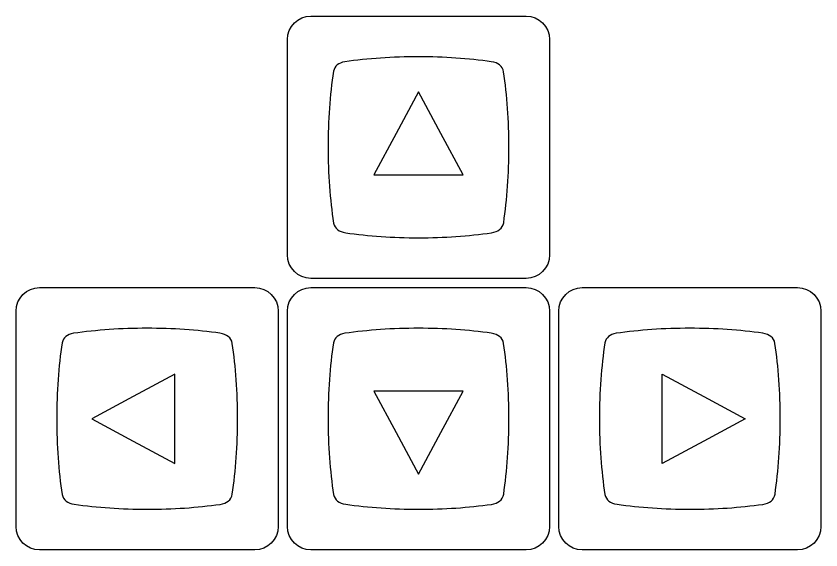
# Model space of a CAD drawing. Header units: millimetres. Extents: x -493 to 473, y -489 to 489.
# Drawn here: x -189.9 to -133.4, y -488.9 to -451.5 of the extents above; entities that cross this region are included whole.
import ezdxf

# ---------------------------------------------------------------- set-up
doc = ezdxf.new("R2010")
doc.units = ezdxf.units.MM
doc.header["$MEASUREMENT"] = 0
doc.layers.add('Layer 1', color=7, linetype='Continuous')

msp = doc.modelspace()

# ---------------------------------------------------------------- linework, layer by layer
at = {"layer": 'Layer 1', "color": 251}
for points, knots in [([(-169.1559, -469.8644), (-169.1559, -469.8644), (-154.0485, -469.8644), (-154.0485, -469.8644), (-154.0485, -469.8644), (-153.143, -469.8644), (-152.4022, -469.1236), (-152.4022, -468.2181), (-152.4022, -468.2181), (-152.4022, -468.2181), (-152.4022, -453.1107), (-152.4022, -453.1107), (-152.4022, -453.1107), (-152.4022, -452.2052), (-153.143, -451.4644), (-154.0485, -451.4644), (-154.0485, -451.4644), (-154.0485, -451.4644), (-169.1559, -451.4644), (-169.1559, -451.4644), (-169.1559, -451.4644), (-170.0614, -451.4644), (-170.8022, -452.2052), (-170.8022, -453.1107), (-170.8022, -453.1107), (-170.8022, -453.1107), (-170.8022, -468.2181), (-170.8022, -468.2181), (-170.8022, -468.2181), (-170.8022, -469.1236), (-170.0614, -469.8644), (-169.1559, -469.8644)], [0, 0, 0, 0, 0.1111111, 0.1111111, 0.1111111, 0.1111111, 0.2222222, 0.2222222, 0.2222222, 0.2222222, 0.3333333, 0.3333333, 0.3333333, 0.3333333, 0.4444444, 0.4444444, 0.4444444, 0.4444444, 0.5555556, 0.5555556, 0.5555556, 0.5555556, 0.6666667, 0.6666667, 0.6666667, 0.6666667, 0.7777778, 0.7777778, 0.7777778, 0.7777778, 1, 1, 1, 1]), ([(-161.602, -454.3149), (-159.8114, -454.3154), (-158.0915, -454.4383), (-156.4893, -454.6638), (-156.4893, -454.6638), (-156.4893, -454.6638), (-156.4893, -454.6639), (-156.4893, -454.6639), (-156.4893, -454.6639), (-156.0025, -454.7368), (-155.7126, -454.9694), (-155.6254, -455.3741), (-155.6254, -455.3741), (-155.3834, -457.027), (-155.2511, -458.8086), (-155.2507, -460.6664), (-155.2507, -460.6664), (-155.2502, -462.5241), (-155.3817, -464.3057), (-155.6229, -465.9586), (-155.6229, -465.9586), (-155.7099, -466.3628), (-155.9992, -466.5952), (-156.4849, -466.6681), (-156.4849, -466.6681), (-158.0874, -466.893), (-159.8078, -467.0152), (-161.5991, -467.0148), (-161.5991, -467.0148), (-163.3909, -467.0144), (-165.1119, -466.8912), (-166.7149, -466.6654), (-166.7149, -466.6654), (-166.7149, -466.6654), (-166.7148, -466.665), (-166.7148, -466.665), (-166.7148, -466.665), (-167.1878, -466.5942), (-167.475, -466.3725), (-167.5709, -465.9885), (-167.5709, -465.9885), (-167.8159, -464.3264), (-167.95, -462.5335), (-167.9504, -460.6634), (-167.9504, -460.6634), (-167.9509, -458.7916), (-167.8174, -456.9972), (-167.5728, -455.3339), (-167.5728, -455.3339), (-167.4802, -454.967), (-167.2122, -454.749), (-166.7734, -454.6698), (-166.7734, -454.6698), (-165.1547, -454.4397), (-163.4146, -454.3145), (-161.602, -454.3149)], [0, 0, 0, 0, 0.0666667, 0.0666667, 0.0666667, 0.0666667, 0.1333333, 0.1333333, 0.1333333, 0.1333333, 0.2, 0.2, 0.2, 0.2, 0.2666667, 0.2666667, 0.2666667, 0.2666667, 0.3333333, 0.3333333, 0.3333333, 0.3333333, 0.4, 0.4, 0.4, 0.4, 0.4666667, 0.4666667, 0.4666667, 0.4666667, 0.5333333, 0.5333333, 0.5333333, 0.5333333, 0.6, 0.6, 0.6, 0.6, 0.6666667, 0.6666667, 0.6666667, 0.6666667, 0.7333333, 0.7333333, 0.7333333, 0.7333333, 0.8, 0.8, 0.8, 0.8, 0.8666667, 0.8666667, 0.8666667, 0.8666667, 1, 1, 1, 1]), ([(-188.2059, -488.9144), (-188.2059, -488.9144), (-173.0985, -488.9144), (-173.0985, -488.9144), (-173.0985, -488.9144), (-172.193, -488.9144), (-171.4522, -488.1736), (-171.4522, -487.2681), (-171.4522, -487.2681), (-171.4522, -487.2681), (-171.4522, -472.1607), (-171.4522, -472.1607), (-171.4522, -472.1607), (-171.4522, -471.2552), (-172.193, -470.5144), (-173.0985, -470.5144), (-173.0985, -470.5144), (-173.0985, -470.5144), (-188.2059, -470.5144), (-188.2059, -470.5144), (-188.2059, -470.5144), (-189.1114, -470.5144), (-189.8522, -471.2552), (-189.8522, -472.1607), (-189.8522, -472.1607), (-189.8522, -472.1607), (-189.8522, -487.2681), (-189.8522, -487.2681), (-189.8522, -487.2681), (-189.8522, -488.1736), (-189.1114, -488.9144), (-188.2059, -488.9144)], [0, 0, 0, 0, 0.1111111, 0.1111111, 0.1111111, 0.1111111, 0.2222222, 0.2222222, 0.2222222, 0.2222222, 0.3333333, 0.3333333, 0.3333333, 0.3333333, 0.4444444, 0.4444444, 0.4444444, 0.4444444, 0.5555556, 0.5555556, 0.5555556, 0.5555556, 0.6666667, 0.6666667, 0.6666667, 0.6666667, 0.7777778, 0.7777778, 0.7777778, 0.7777778, 1, 1, 1, 1]), ([(-169.1559, -488.9144), (-169.1559, -488.9144), (-154.0485, -488.9144), (-154.0485, -488.9144), (-154.0485, -488.9144), (-153.143, -488.9144), (-152.4022, -488.1736), (-152.4022, -487.2681), (-152.4022, -487.2681), (-152.4022, -487.2681), (-152.4022, -472.1607), (-152.4022, -472.1607), (-152.4022, -472.1607), (-152.4022, -471.2552), (-153.143, -470.5144), (-154.0485, -470.5144), (-154.0485, -470.5144), (-154.0485, -470.5144), (-169.1559, -470.5144), (-169.1559, -470.5144), (-169.1559, -470.5144), (-170.0614, -470.5144), (-170.8022, -471.2552), (-170.8022, -472.1607), (-170.8022, -472.1607), (-170.8022, -472.1607), (-170.8022, -487.2681), (-170.8022, -487.2681), (-170.8022, -487.2681), (-170.8022, -488.1736), (-170.0614, -488.9144), (-169.1559, -488.9144)], [0, 0, 0, 0, 0.1111111, 0.1111111, 0.1111111, 0.1111111, 0.2222222, 0.2222222, 0.2222222, 0.2222222, 0.3333333, 0.3333333, 0.3333333, 0.3333333, 0.4444444, 0.4444444, 0.4444444, 0.4444444, 0.5555556, 0.5555556, 0.5555556, 0.5555556, 0.6666667, 0.6666667, 0.6666667, 0.6666667, 0.7777778, 0.7777778, 0.7777778, 0.7777778, 1, 1, 1, 1]), ([(-150.1059, -488.9144), (-150.1059, -488.9144), (-134.9985, -488.9144), (-134.9985, -488.9144), (-134.9985, -488.9144), (-134.093, -488.9144), (-133.3522, -488.1736), (-133.3522, -487.2681), (-133.3522, -487.2681), (-133.3522, -487.2681), (-133.3522, -472.1607), (-133.3522, -472.1607), (-133.3522, -472.1607), (-133.3522, -471.2552), (-134.093, -470.5144), (-134.9985, -470.5144), (-134.9985, -470.5144), (-134.9985, -470.5144), (-150.1059, -470.5144), (-150.1059, -470.5144), (-150.1059, -470.5144), (-151.0114, -470.5144), (-151.7522, -471.2552), (-151.7522, -472.1607), (-151.7522, -472.1607), (-151.7522, -472.1607), (-151.7522, -487.2681), (-151.7522, -487.2681), (-151.7522, -487.2681), (-151.7522, -488.1736), (-151.0114, -488.9144), (-150.1059, -488.9144)], [0, 0, 0, 0, 0.1111111, 0.1111111, 0.1111111, 0.1111111, 0.2222222, 0.2222222, 0.2222222, 0.2222222, 0.3333333, 0.3333333, 0.3333333, 0.3333333, 0.4444444, 0.4444444, 0.4444444, 0.4444444, 0.5555556, 0.5555556, 0.5555556, 0.5555556, 0.6666667, 0.6666667, 0.6666667, 0.6666667, 0.7777778, 0.7777778, 0.7777778, 0.7777778, 1, 1, 1, 1]), ([(-180.652, -473.3649), (-178.8614, -473.3654), (-177.1415, -473.4883), (-175.5393, -473.7138), (-175.5393, -473.7138), (-175.5393, -473.7138), (-175.5393, -473.7139), (-175.5393, -473.7139), (-175.5393, -473.7139), (-175.0525, -473.7868), (-174.7626, -474.0194), (-174.6754, -474.4241), (-174.6754, -474.4241), (-174.4334, -476.077), (-174.3011, -477.8586), (-174.3007, -479.7164), (-174.3007, -479.7164), (-174.3002, -481.5741), (-174.4317, -483.3557), (-174.6729, -485.0086), (-174.6729, -485.0086), (-174.7599, -485.4128), (-175.0492, -485.6452), (-175.5349, -485.7181), (-175.5349, -485.7181), (-177.1374, -485.943), (-178.8578, -486.0652), (-180.6491, -486.0648), (-180.6491, -486.0648), (-182.4409, -486.0644), (-184.1619, -485.9412), (-185.7649, -485.7154), (-185.7649, -485.7154), (-185.7649, -485.7154), (-185.7648, -485.715), (-185.7648, -485.715), (-185.7648, -485.715), (-186.2378, -485.6442), (-186.525, -485.4225), (-186.6209, -485.0385), (-186.6209, -485.0385), (-186.8659, -483.3764), (-187, -481.5835), (-187.0004, -479.7134), (-187.0004, -479.7134), (-187.0009, -477.8416), (-186.8674, -476.0472), (-186.6228, -474.3839), (-186.6228, -474.3839), (-186.5302, -474.017), (-186.2622, -473.799), (-185.8234, -473.7198), (-185.8234, -473.7198), (-184.2047, -473.4897), (-182.4646, -473.3645), (-180.652, -473.3649)], [0, 0, 0, 0, 0.0666667, 0.0666667, 0.0666667, 0.0666667, 0.1333333, 0.1333333, 0.1333333, 0.1333333, 0.2, 0.2, 0.2, 0.2, 0.2666667, 0.2666667, 0.2666667, 0.2666667, 0.3333333, 0.3333333, 0.3333333, 0.3333333, 0.4, 0.4, 0.4, 0.4, 0.4666667, 0.4666667, 0.4666667, 0.4666667, 0.5333333, 0.5333333, 0.5333333, 0.5333333, 0.6, 0.6, 0.6, 0.6, 0.6666667, 0.6666667, 0.6666667, 0.6666667, 0.7333333, 0.7333333, 0.7333333, 0.7333333, 0.8, 0.8, 0.8, 0.8, 0.8666667, 0.8666667, 0.8666667, 0.8666667, 1, 1, 1, 1]), ([(-161.602, -473.3649), (-159.8114, -473.3654), (-158.0915, -473.4883), (-156.4893, -473.7138), (-156.4893, -473.7138), (-156.4893, -473.7138), (-156.4893, -473.7139), (-156.4893, -473.7139), (-156.4893, -473.7139), (-156.0025, -473.7868), (-155.7126, -474.0194), (-155.6254, -474.4241), (-155.6254, -474.4241), (-155.3834, -476.077), (-155.2511, -477.8586), (-155.2507, -479.7164), (-155.2507, -479.7164), (-155.2502, -481.5741), (-155.3817, -483.3557), (-155.6229, -485.0086), (-155.6229, -485.0086), (-155.7099, -485.4128), (-155.9992, -485.6452), (-156.4849, -485.7181), (-156.4849, -485.7181), (-158.0874, -485.943), (-159.8078, -486.0652), (-161.5991, -486.0648), (-161.5991, -486.0648), (-163.3909, -486.0644), (-165.1119, -485.9412), (-166.7149, -485.7154), (-166.7149, -485.7154), (-166.7149, -485.7154), (-166.7148, -485.715), (-166.7148, -485.715), (-166.7148, -485.715), (-167.1878, -485.6442), (-167.475, -485.4225), (-167.5709, -485.0385), (-167.5709, -485.0385), (-167.8159, -483.3764), (-167.95, -481.5835), (-167.9504, -479.7134), (-167.9504, -479.7134), (-167.9509, -477.8416), (-167.8174, -476.0472), (-167.5728, -474.3839), (-167.5728, -474.3839), (-167.4802, -474.017), (-167.2122, -473.799), (-166.7734, -473.7198), (-166.7734, -473.7198), (-165.1547, -473.4897), (-163.4146, -473.3645), (-161.602, -473.3649)], [0, 0, 0, 0, 0.0666667, 0.0666667, 0.0666667, 0.0666667, 0.1333333, 0.1333333, 0.1333333, 0.1333333, 0.2, 0.2, 0.2, 0.2, 0.2666667, 0.2666667, 0.2666667, 0.2666667, 0.3333333, 0.3333333, 0.3333333, 0.3333333, 0.4, 0.4, 0.4, 0.4, 0.4666667, 0.4666667, 0.4666667, 0.4666667, 0.5333333, 0.5333333, 0.5333333, 0.5333333, 0.6, 0.6, 0.6, 0.6, 0.6666667, 0.6666667, 0.6666667, 0.6666667, 0.7333333, 0.7333333, 0.7333333, 0.7333333, 0.8, 0.8, 0.8, 0.8, 0.8666667, 0.8666667, 0.8666667, 0.8666667, 1, 1, 1, 1]), ([(-142.552, -473.3649), (-140.7614, -473.3654), (-139.0415, -473.4883), (-137.4393, -473.7138), (-137.4393, -473.7138), (-137.4393, -473.7138), (-137.4393, -473.7139), (-137.4393, -473.7139), (-137.4393, -473.7139), (-136.9525, -473.7868), (-136.6626, -474.0194), (-136.5754, -474.4241), (-136.5754, -474.4241), (-136.3334, -476.077), (-136.2011, -477.8586), (-136.2007, -479.7164), (-136.2007, -479.7164), (-136.2002, -481.5741), (-136.3317, -483.3557), (-136.5729, -485.0086), (-136.5729, -485.0086), (-136.6599, -485.4128), (-136.9492, -485.6452), (-137.4349, -485.7181), (-137.4349, -485.7181), (-139.0374, -485.943), (-140.7578, -486.0652), (-142.5491, -486.0648), (-142.5491, -486.0648), (-144.3409, -486.0644), (-146.0619, -485.9412), (-147.6649, -485.7154), (-147.6649, -485.7154), (-147.6649, -485.7154), (-147.6648, -485.715), (-147.6648, -485.715), (-147.6648, -485.715), (-148.1378, -485.6442), (-148.425, -485.4225), (-148.5209, -485.0385), (-148.5209, -485.0385), (-148.7659, -483.3764), (-148.9, -481.5835), (-148.9004, -479.7134), (-148.9004, -479.7134), (-148.9009, -477.8416), (-148.7674, -476.0472), (-148.5228, -474.3839), (-148.5228, -474.3839), (-148.4302, -474.017), (-148.1622, -473.799), (-147.7234, -473.7198), (-147.7234, -473.7198), (-146.1047, -473.4897), (-144.3646, -473.3645), (-142.552, -473.3649)], [0, 0, 0, 0, 0.0666667, 0.0666667, 0.0666667, 0.0666667, 0.1333333, 0.1333333, 0.1333333, 0.1333333, 0.2, 0.2, 0.2, 0.2, 0.2666667, 0.2666667, 0.2666667, 0.2666667, 0.3333333, 0.3333333, 0.3333333, 0.3333333, 0.4, 0.4, 0.4, 0.4, 0.4666667, 0.4666667, 0.4666667, 0.4666667, 0.5333333, 0.5333333, 0.5333333, 0.5333333, 0.6, 0.6, 0.6, 0.6, 0.6666667, 0.6666667, 0.6666667, 0.6666667, 0.7333333, 0.7333333, 0.7333333, 0.7333333, 0.8, 0.8, 0.8, 0.8, 0.8666667, 0.8666667, 0.8666667, 0.8666667, 1, 1, 1, 1])]:
    msp.add_open_spline(points, degree=3, knots=knots, dxfattribs=at)
at = {"layer": 'Layer 1', "color": 132}
for points in [[(-161.599, -456.7759), (-161.599, -456.7759), (-160.0352, -459.693), (-160.0352, -459.693), (-160.0352, -459.693), (-160.0352, -459.693), (-158.4713, -462.61), (-158.4713, -462.61), (-158.4713, -462.61), (-158.4713, -462.61), (-161.599, -462.61), (-161.599, -462.61), (-161.599, -462.61), (-161.599, -462.61), (-164.7267, -462.61), (-164.7267, -462.61), (-164.7267, -462.61), (-164.7267, -462.61), (-163.1628, -459.693), (-163.1628, -459.693), (-163.1628, -459.693), (-163.1628, -459.693), (-161.599, -456.7759), (-161.599, -456.7759)], [(-184.54, -479.7148), (-184.54, -479.7148), (-181.6229, -478.151), (-181.6229, -478.151), (-181.6229, -478.151), (-181.6229, -478.151), (-178.7059, -476.5871), (-178.7059, -476.5871), (-178.7059, -476.5871), (-178.7059, -476.5871), (-178.7059, -479.7148), (-178.7059, -479.7148), (-178.7059, -479.7148), (-178.7059, -479.7148), (-178.7059, -482.8425), (-178.7059, -482.8425), (-178.7059, -482.8425), (-178.7059, -482.8425), (-181.6229, -481.2786), (-181.6229, -481.2786), (-181.6229, -481.2786), (-181.6229, -481.2786), (-184.54, -479.7148), (-184.54, -479.7148)], [(-138.6596, -479.7153), (-138.6596, -479.7153), (-141.5767, -478.1515), (-141.5767, -478.1515), (-141.5767, -478.1515), (-141.5767, -478.1515), (-144.4937, -476.5876), (-144.4937, -476.5876), (-144.4937, -476.5876), (-144.4937, -476.5876), (-144.4937, -479.7153), (-144.4937, -479.7153), (-144.4937, -479.7153), (-144.4937, -479.7153), (-144.4937, -482.843), (-144.4937, -482.843), (-144.4937, -482.843), (-144.4937, -482.843), (-141.5767, -481.2791), (-141.5767, -481.2791), (-141.5767, -481.2791), (-141.5767, -481.2791), (-138.6596, -479.7153), (-138.6596, -479.7153)], [(-161.6006, -483.6042), (-161.6006, -483.6042), (-163.1644, -480.6871), (-163.1644, -480.6871), (-163.1644, -480.6871), (-163.1644, -480.6871), (-164.7283, -477.7701), (-164.7283, -477.7701), (-164.7283, -477.7701), (-164.7283, -477.7701), (-161.6006, -477.7701), (-161.6006, -477.7701), (-161.6006, -477.7701), (-161.6006, -477.7701), (-158.4729, -477.7701), (-158.4729, -477.7701), (-158.4729, -477.7701), (-158.4729, -477.7701), (-160.0368, -480.6871), (-160.0368, -480.6871), (-160.0368, -480.6871), (-160.0368, -480.6871), (-161.6006, -483.6042), (-161.6006, -483.6042)]]:
    msp.add_open_spline(points, degree=3, knots=[0, 0, 0, 0, 0.1428571, 0.1428571, 0.1428571, 0.1428571, 0.2857143, 0.2857143, 0.2857143, 0.2857143, 0.4285714, 0.4285714, 0.4285714, 0.4285714, 0.5714286, 0.5714286, 0.5714286, 0.5714286, 0.7142857, 0.7142857, 0.7142857, 0.7142857, 1, 1, 1, 1], dxfattribs=at)

doc.saveas('drawing.dxf')
